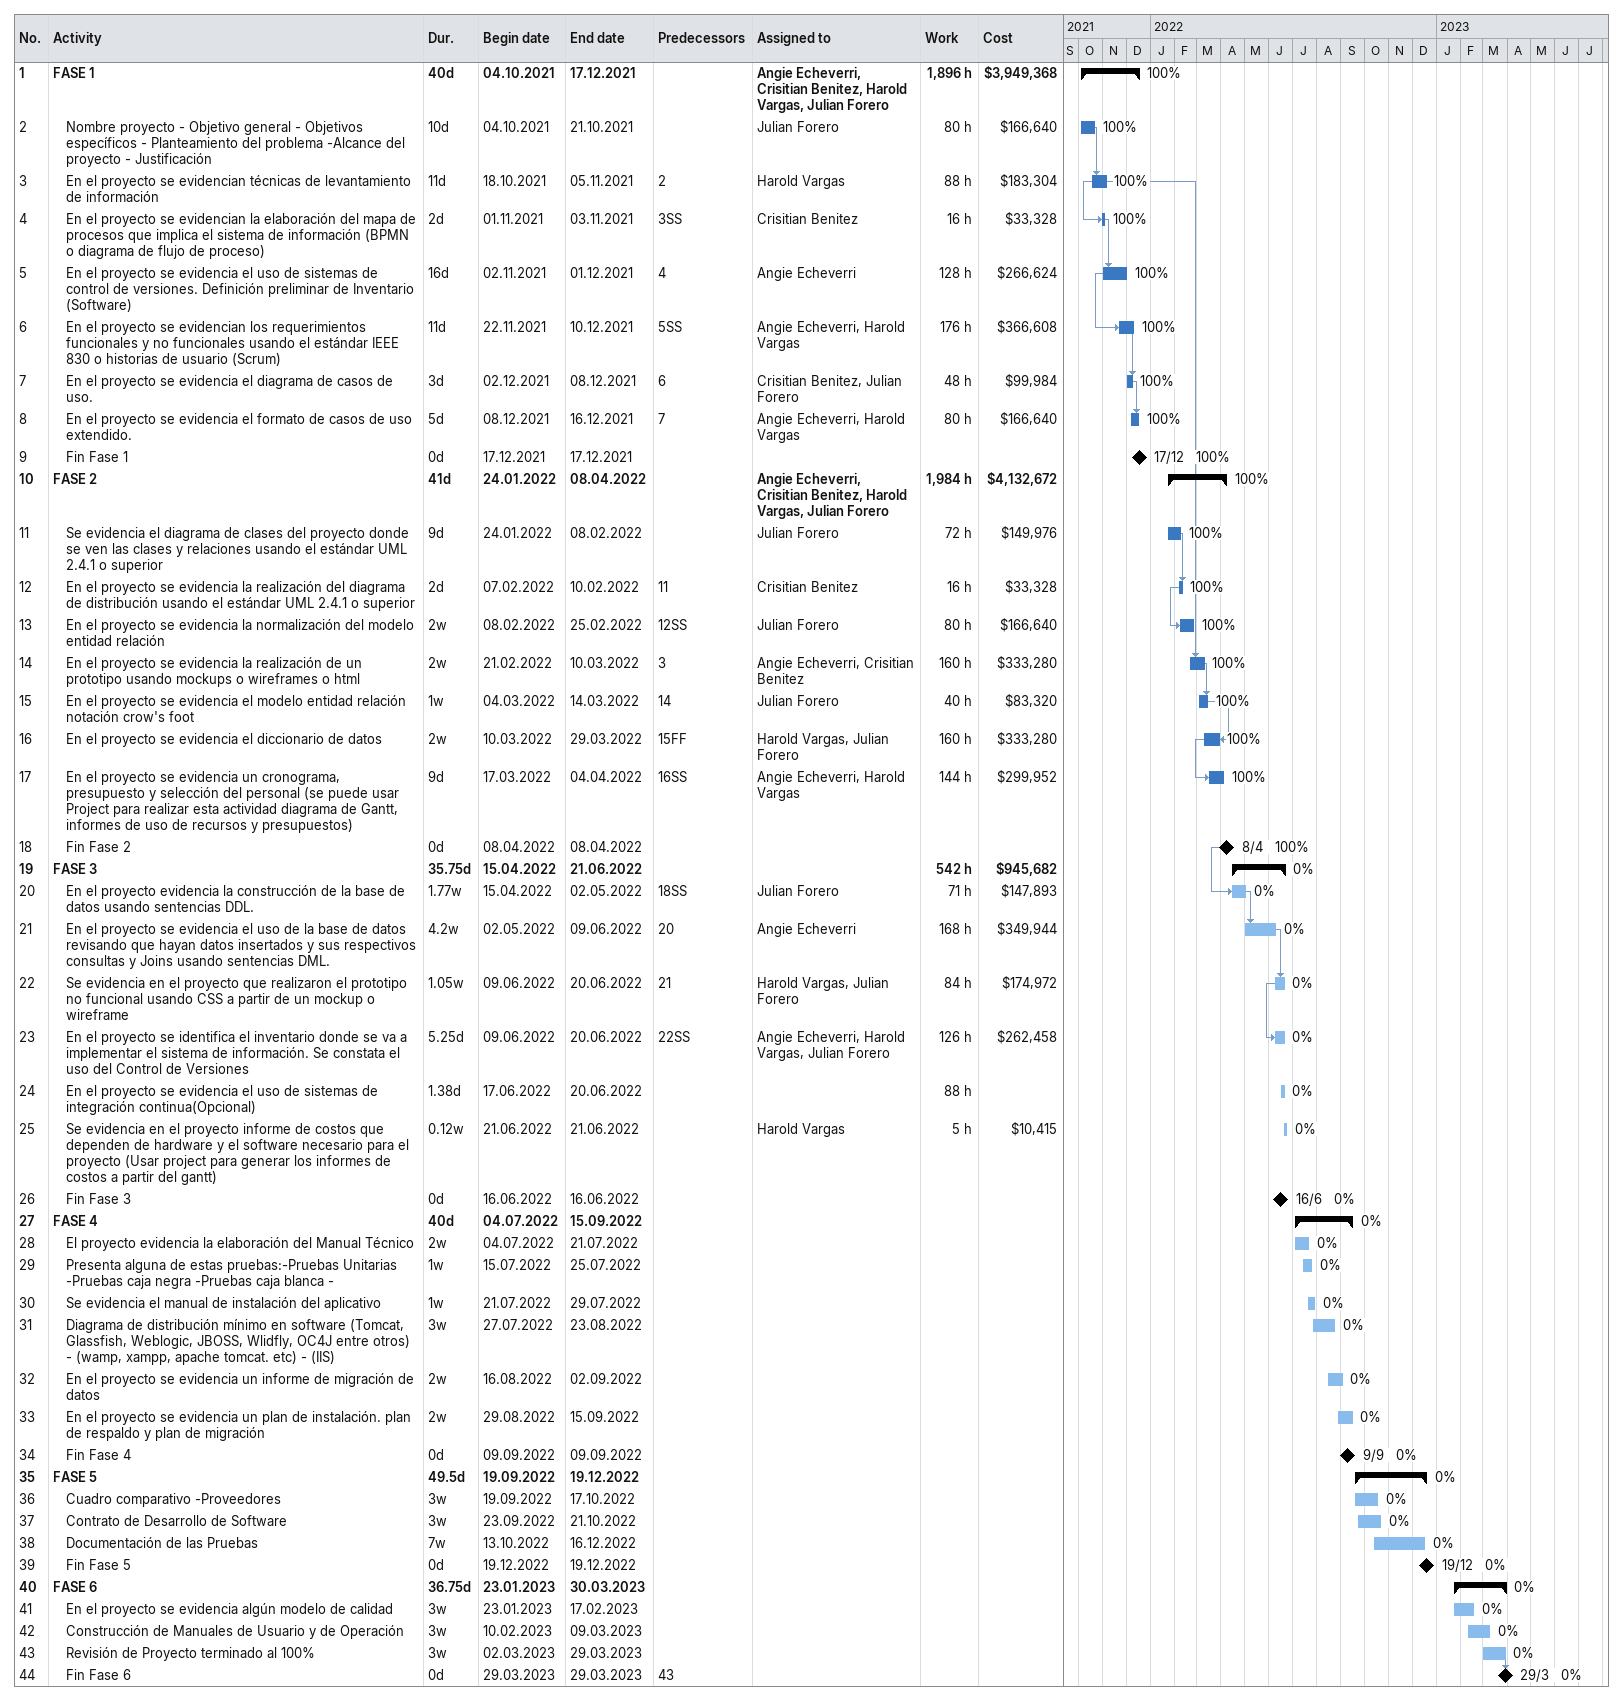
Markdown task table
| ID | Level | Task | Duration | Start | Finish | Predecessors | Resources | % complete | Work (h) | Cost ($) |
|---|---|---|---|---|---|---|---|---|---|---|
| 1 | 1 | **FASE 1** | 40d | 2021-10-04 | 2021-12-17 |  | Angie Echeverri, Crisitian Benitez, Harold Vargas, Julian Forero | 100 | 1896 | 3949368 |
| 2 | 2 | Nombre proyecto - Objetivo general - Objetivos específicos - Planteamiento del problema -Alcance del proyecto - Justificación | 10d | 2021-10-04 | 2021-10-21 |  | Julian Forero | 100 | 80 | 166640 |
| 3 | 2 | En el proyecto se evidencian técnicas de levantamiento de información | 11d | 2021-10-18 | 2021-11-05 | 2 | Harold Vargas | 100 | 88 | 183304 |
| 4 | 2 | En el proyecto se evidencian la elaboración del mapa de procesos que implica el sistema de información (BPMN o diagrama de flujo de proceso) | 2d | 2021-11-01 | 2021-11-03 | 3SS | Crisitian Benitez | 100 | 16 | 33328 |
| 5 | 2 | En el proyecto se evidencia el uso de sistemas de control de versiones. Definición preliminar de Inventario (Software) | 16d | 2021-11-02 | 2021-12-01 | 4 | Angie Echeverri | 100 | 128 | 266624 |
| 6 | 2 | En el proyecto se evidencian los requerimientos funcionales y no funcionales usando el estándar IEEE 830 o historias de usuario (Scrum) | 11d | 2021-11-22 | 2021-12-10 | 5SS | Angie Echeverri, Harold Vargas | 100 | 176 | 366608 |
| 7 | 2 | En el proyecto se evidencia el diagrama de casos de uso. | 3d | 2021-12-02 | 2021-12-08 | 6 | Crisitian Benitez, Julian Forero | 100 | 48 | 99984 |
| 8 | 2 | En el proyecto se evidencia el formato de casos de uso extendido. | 5d | 2021-12-08 | 2021-12-16 | 7 | Angie Echeverri, Harold Vargas | 100 | 80 | 166640 |
| 9 | 2 | Fin Fase 1 | 0d | 2021-12-17 | 2021-12-17 |  |  | 100 |  |  |
| 10 | 1 | **FASE 2** | 41d | 2022-01-24 | 2022-04-08 |  | Angie Echeverri, Crisitian Benitez, Harold Vargas, Julian Forero | 100 | 1984 | 4132672 |
| 11 | 2 | Se evidencia el diagrama de clases del proyecto donde se ven las clases y relaciones usando el estándar UML 2.4.1 o superior | 9d | 2022-01-24 | 2022-02-08 |  | Julian Forero | 100 | 72 | 149976 |
| 12 | 2 | En el proyecto se evidencia la realización del diagrama de distribución usando el estándar UML 2.4.1 o superior | 2d | 2022-02-07 | 2022-02-10 | 11 | Crisitian Benitez | 100 | 16 | 33328 |
| 13 | 2 | En el proyecto se evidencia la normalización del modelo entidad relación | 2w | 2022-02-08 | 2022-02-25 | 12SS | Julian Forero | 100 | 80 | 166640 |
| 14 | 2 | En el proyecto se evidencia la realización de un prototipo usando mockups o wireframes o html | 2w | 2022-02-21 | 2022-03-10 | 3 | Angie Echeverri, Crisitian Benitez | 100 | 160 | 333280 |
| 15 | 2 | En el proyecto se evidencia el modelo entidad relación notación crow's foot | 1w | 2022-03-04 | 2022-03-14 | 14 | Julian Forero | 100 | 40 | 83320 |
| 16 | 2 | En el proyecto se evidencia el diccionario de datos | 2w | 2022-03-10 | 2022-03-29 | 15FF | Harold Vargas, Julian Forero | 100 | 160 | 333280 |
| 17 | 2 | En el proyecto se evidencia un cronograma, presupuesto y selección del personal (se puede usar Project para realizar esta actividad diagrama de Gantt, informes de uso de recursos y presupuestos) | 9d | 2022-03-17 | 2022-04-04 | 16SS | Angie Echeverri, Harold Vargas | 100 | 144 | 299952 |
| 18 | 2 | Fin Fase 2 | 0d | 2022-04-08 | 2022-04-08 |  |  | 100 |  |  |
| 19 | 1 | **FASE 3** | 35.75d | 2022-04-15 | 2022-06-21 |  |  | 0 | 542 | 945682 |
| 20 | 2 | En el proyecto evidencia la construcción de la base de datos usando sentencias DDL. | 1.77w | 2022-04-15 | 2022-05-02 | 18SS | Julian Forero | 0 | 71 | 147893 |
| 21 | 2 | En el proyecto se evidencia el uso de la base de datos revisando que hayan datos insertados y sus respectivos consultas y Joins usando sentencias DML. | 4.2w | 2022-05-02 | 2022-06-09 | 20 | Angie Echeverri | 0 | 168 | 349944 |
| 22 | 2 | Se evidencia en el proyecto que realizaron el prototipo no funcional usando CSS a partir de un mockup o wireframe | 1.05w | 2022-06-09 | 2022-06-20 | 21 | Harold Vargas, Julian Forero | 0 | 84 | 174972 |
| 23 | 2 | En el proyecto se identifica el inventario donde se va a implementar el sistema de información. Se constata el uso del Control de Versiones | 5.25d | 2022-06-09 | 2022-06-20 | 22SS | Angie Echeverri, Harold Vargas, Julian Forero | 0 | 126 | 262458 |
| 24 | 2 | En el proyecto se evidencia el uso de sistemas de integración continua(Opcional) | 1.38d | 2022-06-17 | 2022-06-20 |  |  | 0 | 88 |  |
| 25 | 2 | Se evidencia en el proyecto informe de costos que dependen de hardware y el software necesario para el proyecto (Usar project para generar los informes de costos a partir del gantt) | 0.12w | 2022-06-21 | 2022-06-21 |  | Harold Vargas | 0 | 5 | 10415 |
| 26 | 2 | Fin Fase 3 | 0d | 2022-06-16 | 2022-06-16 |  |  | 0 |  |  |
| 27 | 1 | **FASE 4** | 40d | 2022-07-04 | 2022-09-15 |  |  | 0 |  |  |
| 28 | 2 | El proyecto evidencia la elaboración del Manual Técnico | 2w | 2022-07-04 | 2022-07-21 |  |  | 0 |  |  |
| 29 | 2 | Presenta alguna de estas pruebas:-Pruebas Unitarias -Pruebas caja negra -Pruebas caja blanca - | 1w | 2022-07-15 | 2022-07-25 |  |  | 0 |  |  |
| 30 | 2 | Se evidencia el manual de instalación del aplicativo | 1w | 2022-07-21 | 2022-07-29 |  |  | 0 |  |  |
| 31 | 2 | Diagrama de distribución mínimo en software (Tomcat, Glassfish, Weblogic, JBOSS, Wlidfly, OC4J entre otros) - (wamp, xampp, apache tomcat. etc) - (IIS) | 3w | 2022-07-27 | 2022-08-23 |  |  | 0 |  |  |
| 32 | 2 | En el proyecto se evidencia un informe de migración de datos | 2w | 2022-08-16 | 2022-09-02 |  |  | 0 |  |  |
| 33 | 2 | En el proyecto se evidencia un plan de instalación. plan de respaldo y plan de migración | 2w | 2022-08-29 | 2022-09-15 |  |  | 0 |  |  |
| 34 | 2 | Fin Fase 4 | 0d | 2022-09-09 | 2022-09-09 |  |  | 0 |  |  |
| 35 | 1 | **FASE 5** | 49.5d | 2022-09-19 | 2022-12-19 |  |  | 0 |  |  |
| 36 | 2 | Cuadro comparativo -Proveedores | 3w | 2022-09-19 | 2022-10-17 |  |  | 0 |  |  |
| 37 | 2 | Contrato de Desarrollo de Software | 3w | 2022-09-23 | 2022-10-21 |  |  | 0 |  |  |
| 38 | 2 | Documentación de las Pruebas | 7w | 2022-10-13 | 2022-12-16 |  |  | 0 |  |  |
| 39 | 2 | Fin Fase 5 | 0d | 2022-12-19 | 2022-12-19 |  |  | 0 |  |  |
| 40 | 1 | **FASE 6** | 36.75d | 2023-01-23 | 2023-03-30 |  |  | 0 |  |  |
| 41 | 2 | En el proyecto se evidencia algún modelo de calidad | 3w | 2023-01-23 | 2023-02-17 |  |  | 0 |  |  |
| 42 | 2 | Construcción de Manuales de Usuario y de Operación | 3w | 2023-02-10 | 2023-03-09 |  |  | 0 |  |  |
| 43 | 2 | Revisión de Proyecto terminado al 100% | 3w | 2023-03-02 | 2023-03-29 |  |  | 0 |  |  |
| 44 | 2 | Fin Fase 6 | 0d | 2023-03-29 | 2023-03-29 | 43 |  | 0 |  |  |
